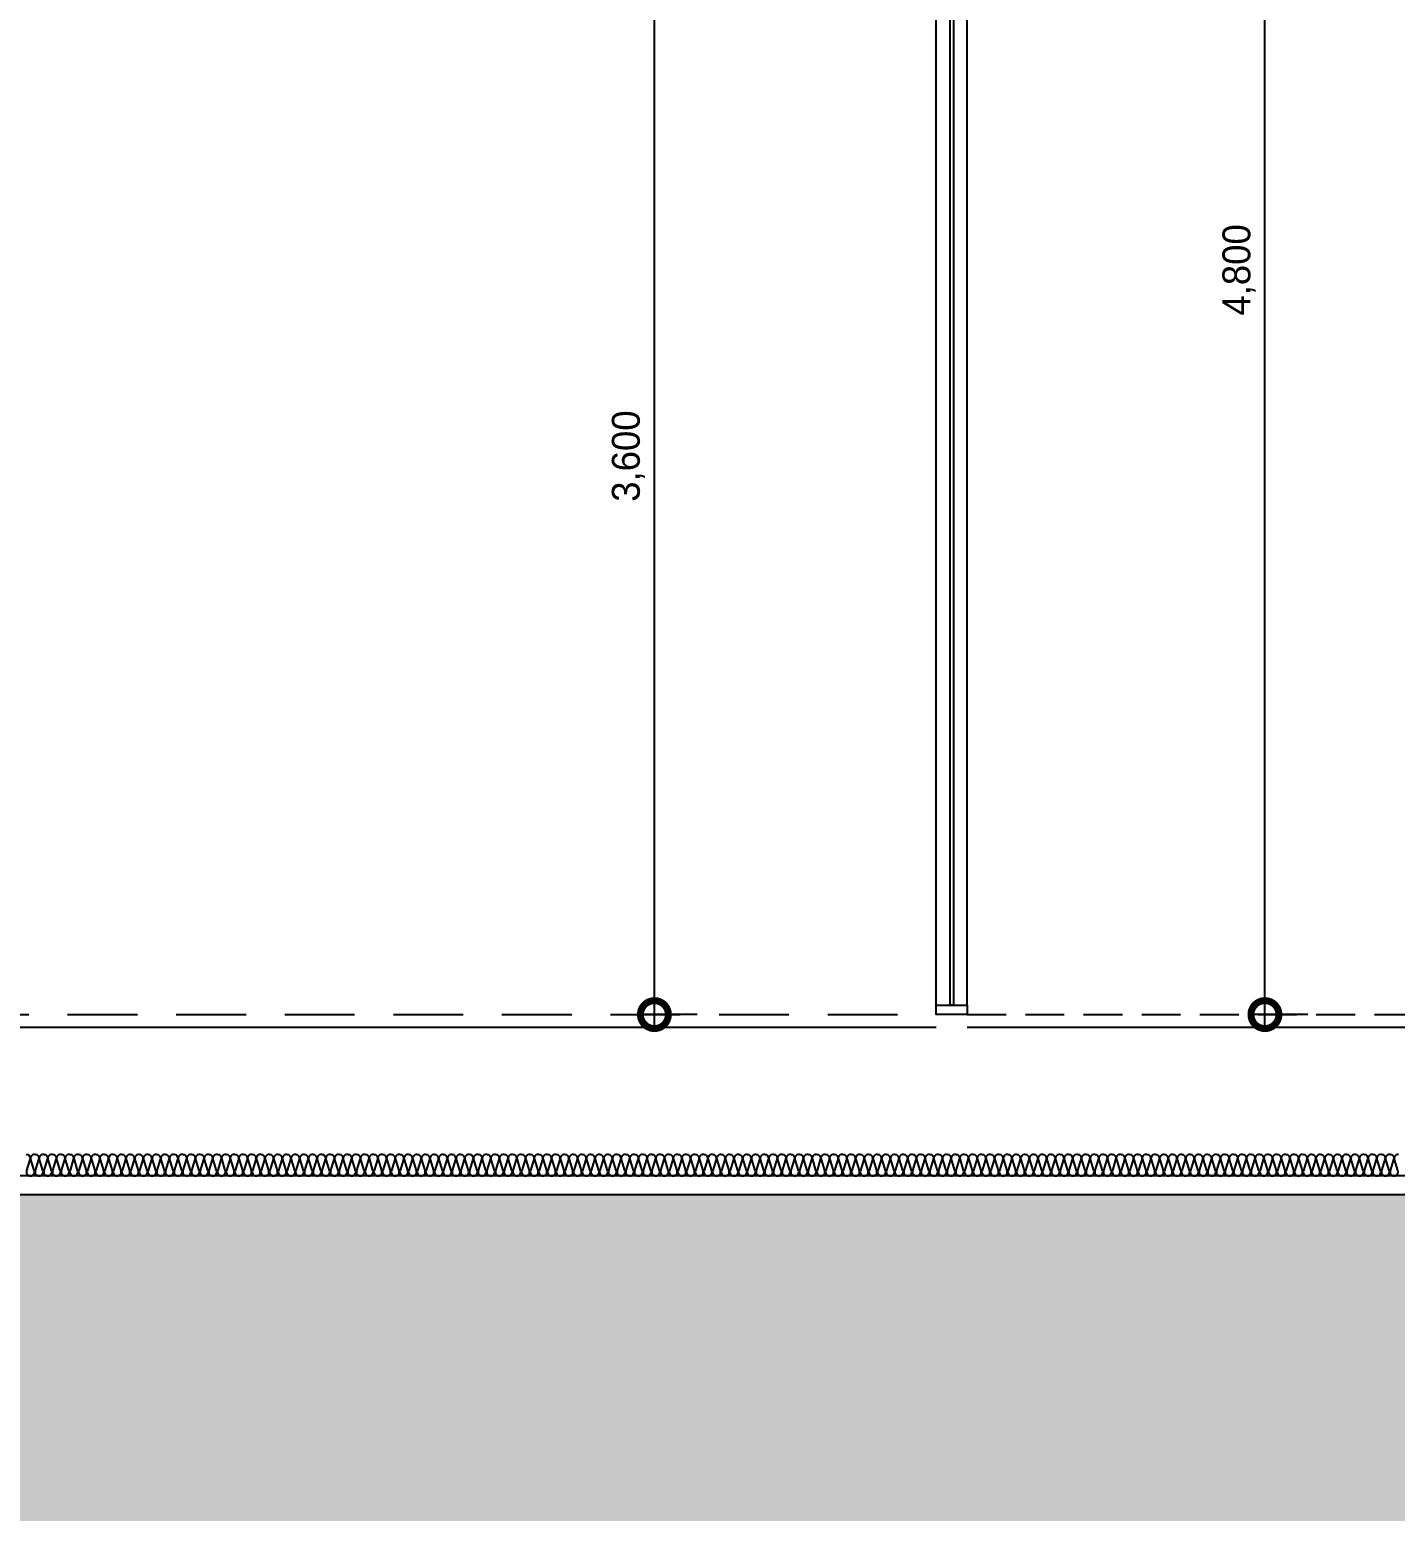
# Model space of a CAD drawing. Header units: millimetres. Extents: x 17311 to 801382, y -242618 to -104888.
# Drawn here: x 130773 to 135175, y -227259 to -222484 of the extents above; entities that cross this region are included whole.
import ezdxf

# ---------------------------------------------------------------- set-up
doc = ezdxf.new("R2010")
doc.units = ezdxf.units.MM
doc.header["$LTSCALE"] = 250
for name, pattern in [('HID', [2.8, 1.8, -1]), ('HIDDEN', [9.525, 6.35, -3.175]), ('HIDDENX2', [0.75, 0.5, -0.25])]:
    doc.linetypes.add(name, pattern=pattern)
doc.layers.get('Defpoints').update_dxf_attribs({"color": 151})
for name, color, linetype in [('A-FIN', 6, 'Continuous'), ('A-FIN-8', 8, 'Continuous'), ('A-버림CONC', 4, 'Continuous'), ('I-F-DOOR', 6, 'Continuous'), ('i-f-door-frame', 4, 'Continuous'), ('ISL', 251, 'Continuous'), ('인테리어', 7, 'HIDDEN'), ('지반', 254, 'Continuous')]:
    doc.layers.add(name, color=color, linetype=linetype)
doc.layers.add('CK', color=221, linetype='Continuous', plot=False)
doc.styles.add('Gdim', font='')
doc.styles.get('Gdim').set_extended_font_data('Dotum')
doc.dimstyles.new('Gdim50', dxfattribs={"dimscale": 30, "dimtxt": 3, "dimasz": 6, "dimexe": 1.5, "dimexo": 2, "dimgap": 1, "dimtad": 1, "dimdec": 0, "dimzin": 0, "dimdsep": 46, "dimlunit": 6, "dimtxsty": 'Gdim', "dimblk": 'DOTSMALL', "dimcen": 1.5, "dimdle": 1.5, "dimclrd": 256, "dimclre": 256, "dimclrt": 256, "dimazin": 0, "dimtfac": 1, "dimtdec": 0, "dimtix": 1, "dimtmove": 2, "dimatfit": 3, "dimldrblk": 'DOTSMALL', "dimfxl": 1.5, "dimtolj": 1, "dimtzin": 0, "dimlwd": -1, "dimlwe": -1, "dimarcsym": 1})

# ---------------------------------------------------------------- blocks, each defined once
blk = doc.blocks.new('_DotSmall')
at = {"color": 0, "linetype": 'ByBlock', "const_width": 0.5}
blk.add_lwpolyline([(-0.0625, 0, 1), (0.0625, 0, 1)], format="xyb", close=True, dxfattribs=at)
blk = doc.blocks.new('*D51')
at = {"layer": 'CK', "transparency": 16777216}
for p, q in [((132786.7, -225703.4), (132786.7, -222013.4)), ((132925, -222058.4), (132741.7, -222058.4)), ((132925, -225658.4), (132741.7, -225658.4))]:
    blk.add_line(p, q, dxfattribs=at)
at = {"layer": 'Defpoints', "color": 0, "transparency": 16777216}
for p in [(132786.7, -222058.4), (132985, -222058.4), (132985, -225658.4)]:
    blk.add_point(p, dxfattribs=at)
at = {"layer": 'CK', "transparency": 16777216, "xscale": 180, "yscale": 180, "zscale": 180}
for p, rotation in [((132786.7, -222058.4), 90), ((132786.7, -225658.4), 270)]:
    blk.add_blockref('_DotSmall', p, dxfattribs=dict(at, rotation=rotation))
at = {"layer": 'CK', "transparency": 16777216, "insert": (132703, -223858.4), "char_height": 90, "attachment_point": 5, "rotation": 90, "style": 'Gdim'}
blk.add_mtext('\\A1;3,600', dxfattribs=at)
blk = doc.blocks.new('*D52')
at = {"layer": 'CK', "transparency": 16777216}
for p, q in [((134754.8, -225703.4), (134754.8, -220813.4)), ((134893.1, -220858.4), (134709.8, -220858.4)), ((134893.1, -225658.4), (134709.8, -225658.4))]:
    blk.add_line(p, q, dxfattribs=at)
at = {"layer": 'Defpoints', "color": 0, "transparency": 16777216}
for p in [(134754.8, -220858.4), (134953.1, -220858.4), (134953.1, -225658.4)]:
    blk.add_point(p, dxfattribs=at)
at = {"layer": 'CK', "transparency": 16777216, "xscale": 180, "yscale": 180, "zscale": 180}
for p, rotation in [((134754.8, -220858.4), 90), ((134754.8, -225658.4), 270)]:
    blk.add_blockref('_DotSmall', p, dxfattribs=dict(at, rotation=rotation))
at = {"layer": 'CK', "transparency": 16777216, "insert": (134671.1, -223258.4), "char_height": 90, "attachment_point": 5, "rotation": 90, "style": 'Gdim'}
blk.add_mtext('\\A1;4,800', dxfattribs=at)

msp = doc.modelspace()

# ---------------------------------------------------------------- hatches: boundary and pattern name
at = {"layer": '지반'}
h = msp.add_hatch(dxfattribs=at)
h.set_pattern_fill('EARTH', color=251, scale=70, angle=45)
h.paths.add_polyline_path([(19867.6, -225858.4), (19867.6, -231658.4), (170632.4, -231658.4), (170632.4, -225896), (163495.3, -225758.4), (163495.3, -226258.4), (163595.3, -226258.4), (163595.3, -226318.4), (162015.3, -226318.4), (162015.3, -227028.4), (162115.3, -227028.4), (162115.3, -227088.4), (157775.3, -227088.4), (157775.3, -227028.4), (157875.3, -227028.4), (157875.3, -226238.4), (149735.3, -226238.4), (149665.3, -226168.4), (136125.3, -226168.4), (136055.3, -226238.4), (128115.3, -226238.4), (128115.3, -226878.4), (128215.3, -226878.4), (128215.3, -226938.4), (126375.3, -226938.4), (126375.3, -226878.4), (126475.3, -226878.4), (126475.3, -226238.4), (126045.3, -226238.4), (126045.3, -226178.4), (126145.3, -226178.4), (126145.3, -225758.4), (27395.3, -225758.4), (27395.3, -225858.4)])

# ---------------------------------------------------------------- linework, layer by layer
at = {"layer": 'A-FIN', "linetype": 'HIDDENX2'}
msp.add_line((133795.4, -225658.4), (138038.2, -225658.4), dxfattribs=at)
at = {"layer": 'A-FIN-8'}
for p, q in [((126341.6, -225698.4), (133695.4, -225698.4)), ((133795.4, -225698.4), (138054.8, -225698.4))]:
    msp.add_line(p, q, dxfattribs=at)
at = {"layer": 'A-버림CONC', "elevation": 0}
msp.add_lwpolyline([(128115.3, -226238.4), (136055.3, -226238.4)], dxfattribs=at)
at = {"layer": 'I-F-DOOR', "color": 4, "elevation": 0}
msp.add_lwpolyline([(133740.4, -222088.4), (133750.4, -222088.4), (133750.4, -225628.4), (133740.4, -225628.4)], close=True, dxfattribs=at)
at = {"layer": 'i-f-door-frame', "color": 5, "elevation": 0}
for points in [[(133695.4, -225628.4), (133695.4, -222088.4)], [(133795.4, -225628.4), (133795.4, -222088.4)]]:
    msp.add_lwpolyline(points, dxfattribs=at)
at = {"layer": 'i-f-door-frame', "color": 4, "elevation": 0}
msp.add_lwpolyline([(133795.4, -225628.4), (133795.4, -225658.4), (133695.4, -225658.4), (133695.4, -225628.4)], close=True, dxfattribs=at)
at = {"layer": 'ISL', "elevation": 0}
msp.add_lwpolyline([(135995.3, -226108.4), (135995.3, -226178.4), (128045.3, -226178.4)], dxfattribs=at)
msp.add_lwpolyline([(130761.3, -226108.4, -0.509267), (130773.6, -226125.4), (130762.9, -226161.4, 1.372593), (130787.6, -226161.4), (130776.9, -226125.4, -0.509267), (130789.3, -226108.4, -0.509267), (130801.6, -226125.4), (130790.9, -226161.4, 1.372593), (130815.6, -226161.4), (130804.9, -226125.4, -0.509267), (130817.3, -226108.4, -0.509267), (130829.6, -226125.4), (130818.9, -226161.4, 1.372593), (130843.6, -226161.4), (130832.9, -226125.4, -0.509267), (130845.3, -226108.4, -0.509267), (130857.6, -226125.4), (130846.9, -226161.4, 1.372593), (130871.6, -226161.4), (130860.9, -226125.4, -0.509267), (130873.3, -226108.4, -0.509267), (130885.6, -226125.4), (130874.9, -226161.4, 1.372593), (130899.6, -226161.4), (130888.9, -226125.4, -0.509267), (130901.3, -226108.4, -0.509267), (130913.6, -226125.4), (130902.9, -226161.4, 1.372593), (130927.6, -226161.4), (130916.9, -226125.4, -0.509267), (130929.3, -226108.4, -0.509267), (130941.6, -226125.4), (130930.9, -226161.4, 1.372593), (130955.6, -226161.4), (130944.9, -226125.4, -0.509267), (130957.3, -226108.4, -0.509267), (130969.6, -226125.4), (130958.9, -226161.4, 1.372593), (130983.6, -226161.4), (130972.9, -226125.4, -0.509267), (130985.3, -226108.4, -0.509267), (130997.6, -226125.4), (130986.9, -226161.4, 1.372593), (131011.6, -226161.4), (131000.9, -226125.4, -0.509267), (131013.3, -226108.4, -0.509267), (131025.6, -226125.4), (131014.9, -226161.4, 1.372593), (131039.6, -226161.4), (131028.9, -226125.4, -0.509267), (131041.3, -226108.4, -0.509267), (131053.6, -226125.4), (131042.9, -226161.4, 1.372593), (131067.6, -226161.4), (131056.9, -226125.4, -0.509267), (131069.3, -226108.4, -0.509267), (131081.6, -226125.4), (131070.9, -226161.4, 1.372593), (131095.6, -226161.4), (131084.9, -226125.4, -0.509267), (131097.3, -226108.4, -0.509267), (131109.6, -226125.4), (131098.9, -226161.4, 1.372593), (131123.6, -226161.4), (131112.9, -226125.4, -0.509267), (131125.3, -226108.4, -0.509267), (131137.6, -226125.4), (131126.9, -226161.4, 1.372593), (131151.6, -226161.4), (131140.9, -226125.4, -0.509267), (131153.3, -226108.4, -0.509267), (131165.6, -226125.4), (131154.9, -226161.4, 1.372593), (131179.6, -226161.4), (131168.9, -226125.4, -0.509267), (131181.3, -226108.4, -0.509267), (131193.6, -226125.4), (131182.9, -226161.4, 1.372593), (131207.6, -226161.4), (131196.9, -226125.4, -0.509267), (131209.3, -226108.4, -0.509267), (131221.6, -226125.4), (131210.9, -226161.4, 1.372593), (131235.6, -226161.4), (131224.9, -226125.4, -0.509267), (131237.3, -226108.4, -0.509267), (131249.6, -226125.4), (131238.9, -226161.4, 1.372593), (131263.6, -226161.4), (131252.9, -226125.4, -0.509267), (131265.3, -226108.4, -0.509267), (131277.6, -226125.4), (131266.9, -226161.4, 1.372593), (131291.6, -226161.4), (131280.9, -226125.4, -0.509267), (131293.3, -226108.4, -0.509267), (131305.6, -226125.4), (131294.9, -226161.4, 1.372593), (131319.6, -226161.4), (131308.9, -226125.4, -0.509267), (131321.3, -226108.4, -0.509267), (131333.6, -226125.4), (131322.9, -226161.4, 1.372593), (131347.6, -226161.4), (131336.9, -226125.4, -0.509267), (131349.3, -226108.4, -0.509267), (131361.6, -226125.4), (131350.9, -226161.4, 1.372593), (131375.6, -226161.4), (131364.9, -226125.4, -0.509267), (131377.3, -226108.4, -0.509267), (131389.6, -226125.4), (131378.9, -226161.4, 1.372593), (131403.6, -226161.4), (131392.9, -226125.4, -0.509267), (131405.3, -226108.4, -0.509267), (131417.6, -226125.4), (131406.9, -226161.4, 1.372593), (131431.6, -226161.4), (131420.9, -226125.4, -0.509267), (131433.3, -226108.4, -0.509267), (131445.6, -226125.4), (131434.9, -226161.4, 1.372593), (131459.6, -226161.4), (131448.9, -226125.4, -0.509267), (131461.3, -226108.4, -0.509267), (131473.6, -226125.4), (131462.9, -226161.4, 1.372593), (131487.6, -226161.4), (131476.9, -226125.4, -0.509267), (131489.3, -226108.4, -0.509267), (131501.6, -226125.4), (131490.9, -226161.4, 1.372593), (131515.6, -226161.4), (131504.9, -226125.4, -0.509267), (131517.3, -226108.4, -0.509267), (131529.6, -226125.4), (131518.9, -226161.4, 1.372593), (131543.6, -226161.4), (131532.9, -226125.4, -0.509267), (131545.3, -226108.4, -0.509267), (131557.6, -226125.4), (131546.9, -226161.4, 1.372593), (131571.6, -226161.4), (131560.9, -226125.4, -0.509267), (131573.3, -226108.4, -0.509267), (131585.6, -226125.4), (131574.9, -226161.4, 1.372593), (131599.6, -226161.4), (131588.9, -226125.4, -0.509267), (131601.3, -226108.4, -0.509267), (131613.6, -226125.4), (131602.9, -226161.4, 1.372593), (131627.6, -226161.4), (131616.9, -226125.4, -0.509267), (131629.3, -226108.4, -0.509267), (131641.6, -226125.4), (131630.9, -226161.4, 1.372593), (131655.6, -226161.4), (131644.9, -226125.4, -0.509267), (131657.3, -226108.4, -0.509267), (131669.6, -226125.4), (131658.9, -226161.4, 1.372593), (131683.6, -226161.4), (131672.9, -226125.4, -0.509267), (131685.3, -226108.4, -0.509267), (131697.6, -226125.4), (131686.9, -226161.4, 1.372593), (131711.6, -226161.4), (131700.9, -226125.4, -0.509267), (131713.3, -226108.4, -0.509267), (131725.6, -226125.4), (131714.9, -226161.4, 1.372593), (131739.6, -226161.4), (131728.9, -226125.4, -0.509267), (131741.3, -226108.4, -0.509267), (131753.6, -226125.4), (131742.9, -226161.4, 1.372593), (131767.6, -226161.4), (131756.9, -226125.4, -0.509267), (131769.3, -226108.4, -0.509267), (131781.6, -226125.4), (131770.9, -226161.4, 1.372593), (131795.6, -226161.4), (131784.9, -226125.4, -0.509267), (131797.3, -226108.4, -0.509267), (131809.6, -226125.4), (131798.9, -226161.4, 1.372593), (131823.6, -226161.4), (131812.9, -226125.4, -0.509267), (131825.3, -226108.4, -0.509267), (131837.6, -226125.4), (131826.9, -226161.4, 1.372593), (131851.6, -226161.4), (131840.9, -226125.4, -0.509267), (131853.3, -226108.4, -0.509267), (131865.6, -226125.4), (131854.9, -226161.4, 1.372593), (131879.6, -226161.4), (131868.9, -226125.4, -0.509267), (131881.3, -226108.4, -0.509267), (131893.6, -226125.4), (131882.9, -226161.4, 1.372593), (131907.6, -226161.4), (131896.9, -226125.4, -0.509267), (131909.3, -226108.4, -0.509267), (131921.6, -226125.4), (131910.9, -226161.4, 1.372593), (131935.6, -226161.4), (131924.9, -226125.4, -0.509267), (131937.3, -226108.4, -0.509267), (131949.6, -226125.4), (131938.9, -226161.4, 1.372593), (131963.6, -226161.4), (131952.9, -226125.4, -0.509267), (131965.3, -226108.4, -0.509267), (131977.6, -226125.4), (131966.9, -226161.4, 1.372593), (131991.6, -226161.4), (131980.9, -226125.4, -0.509267), (131993.3, -226108.4, -0.509267), (132005.6, -226125.4), (131994.9, -226161.4, 1.372593), (132019.6, -226161.4), (132008.9, -226125.4, -0.509267), (132021.3, -226108.4, -0.509267), (132033.6, -226125.4), (132022.9, -226161.4, 1.372593), (132047.6, -226161.4), (132036.9, -226125.4, -0.509267), (132049.3, -226108.4, -0.509267), (132061.6, -226125.4), (132050.9, -226161.4, 1.372593), (132075.6, -226161.4), (132064.9, -226125.4, -0.509267), (132077.3, -226108.4, -0.509267), (132089.6, -226125.4), (132078.9, -226161.4, 1.372593), (132103.6, -226161.4), (132092.9, -226125.4, -0.509267), (132105.3, -226108.4, -0.509267), (132117.6, -226125.4), (132106.9, -226161.4, 1.372593), (132131.6, -226161.4), (132120.9, -226125.4, -0.509267), (132133.3, -226108.4, -0.509267), (132145.6, -226125.4), (132134.9, -226161.4, 1.372593), (132159.6, -226161.4), (132148.9, -226125.4, -0.509267), (132161.3, -226108.4, -0.509267), (132173.6, -226125.4), (132162.9, -226161.4, 1.372593), (132187.6, -226161.4), (132176.9, -226125.4, -0.509267), (132189.3, -226108.4, -0.509267), (132201.6, -226125.4), (132190.9, -226161.4, 1.372593), (132215.6, -226161.4), (132204.9, -226125.4, -0.509267), (132217.3, -226108.4, -0.509267), (132229.6, -226125.4), (132218.9, -226161.4, 1.372593), (132243.6, -226161.4), (132232.9, -226125.4, -0.509267), (132245.3, -226108.4, -0.509267), (132257.6, -226125.4), (132246.9, -226161.4, 1.372593), (132271.6, -226161.4), (132260.9, -226125.4, -0.509267), (132273.3, -226108.4, -0.509267), (132285.6, -226125.4), (132274.9, -226161.4, 1.372593), (132299.6, -226161.4), (132288.9, -226125.4, -0.509267), (132301.3, -226108.4, -0.509267), (132313.6, -226125.4), (132302.9, -226161.4, 1.372593), (132327.6, -226161.4), (132316.9, -226125.4, -0.509267), (132329.3, -226108.4, -0.509267), (132341.6, -226125.4), (132330.9, -226161.4, 1.372593), (132355.6, -226161.4), (132344.9, -226125.4, -0.509267), (132357.3, -226108.4, -0.509267), (132369.6, -226125.4), (132358.9, -226161.4, 1.372593), (132383.6, -226161.4), (132372.9, -226125.4, -0.509267), (132385.3, -226108.4, -0.509267), (132397.6, -226125.4), (132386.9, -226161.4, 1.372593), (132411.6, -226161.4), (132400.9, -226125.4, -0.509267), (132413.3, -226108.4, -0.509267), (132425.6, -226125.4), (132414.9, -226161.4, 1.372593), (132439.6, -226161.4), (132428.9, -226125.4, -0.509267), (132441.3, -226108.4, -0.509267), (132453.6, -226125.4), (132442.9, -226161.4, 1.372593), (132467.6, -226161.4), (132456.9, -226125.4, -0.509267), (132469.3, -226108.4, -0.509267), (132481.6, -226125.4), (132470.9, -226161.4, 1.372593), (132495.6, -226161.4), (132484.9, -226125.4, -0.509267), (132497.3, -226108.4, -0.509267), (132509.6, -226125.4), (132498.9, -226161.4, 1.372593), (132523.6, -226161.4), (132512.9, -226125.4, -0.509267), (132525.3, -226108.4, -0.509267), (132537.6, -226125.4), (132526.9, -226161.4, 1.372593), (132551.6, -226161.4), (132540.9, -226125.4, -0.509267), (132553.3, -226108.4, -0.509267), (132565.6, -226125.4), (132554.9, -226161.4, 1.372593), (132579.6, -226161.4), (132568.9, -226125.4, -0.509267), (132581.3, -226108.4, -0.509267), (132593.6, -226125.4), (132582.9, -226161.4, 1.372593), (132607.6, -226161.4), (132596.9, -226125.4, -0.509267), (132609.3, -226108.4, -0.509267), (132621.6, -226125.4), (132610.9, -226161.4, 1.372593), (132635.6, -226161.4), (132624.9, -226125.4, -0.509267), (132637.3, -226108.4, -0.509267), (132649.6, -226125.4), (132638.9, -226161.4, 1.372593), (132663.6, -226161.4), (132652.9, -226125.4, -0.509267), (132665.3, -226108.4, -0.509267), (132677.6, -226125.4), (132666.9, -226161.4, 1.372593), (132691.6, -226161.4), (132680.9, -226125.4, -0.509267), (132693.3, -226108.4, -0.509267), (132705.6, -226125.4), (132694.9, -226161.4, 1.372593), (132719.6, -226161.4), (132708.9, -226125.4, -0.509267), (132721.3, -226108.4, -0.509267), (132733.6, -226125.4), (132722.9, -226161.4, 1.372593), (132747.6, -226161.4), (132736.9, -226125.4, -0.509267), (132749.3, -226108.4, -0.509267), (132761.6, -226125.4), (132750.9, -226161.4, 1.372593), (132775.6, -226161.4), (132764.9, -226125.4, -0.509267), (132777.3, -226108.4, -0.509267), (132789.6, -226125.4), (132778.9, -226161.4, 1.372593), (132803.6, -226161.4), (132792.9, -226125.4, -0.509267), (132805.3, -226108.4, -0.509267), (132817.6, -226125.4), (132806.9, -226161.4, 1.372593), (132831.6, -226161.4), (132820.9, -226125.4, -0.509267), (132833.3, -226108.4, -0.509267), (132845.6, -226125.4), (132834.9, -226161.4, 1.372593), (132859.6, -226161.4), (132848.9, -226125.4, -0.509267), (132861.3, -226108.4, -0.509267), (132873.6, -226125.4), (132862.9, -226161.4, 1.372593), (132887.6, -226161.4), (132876.9, -226125.4, -0.509267), (132889.3, -226108.4, -0.509267), (132901.6, -226125.4), (132890.9, -226161.4, 1.372593), (132915.6, -226161.4), (132904.9, -226125.4, -0.509267), (132917.3, -226108.4, -0.509267), (132929.6, -226125.4), (132918.9, -226161.4, 1.372593), (132943.6, -226161.4), (132932.9, -226125.4, -0.509267), (132945.3, -226108.4, -0.509267), (132957.6, -226125.4), (132946.9, -226161.4, 1.372593), (132971.6, -226161.4), (132960.9, -226125.4, -0.509267), (132973.3, -226108.4, -0.509267), (132985.6, -226125.4), (132974.9, -226161.4, 1.372593), (132999.6, -226161.4), (132988.9, -226125.4, -0.509267), (133001.3, -226108.4, -0.509267), (133013.6, -226125.4), (133002.9, -226161.4, 1.372593), (133027.6, -226161.4), (133016.9, -226125.4, -0.509267), (133029.3, -226108.4, -0.509267), (133041.6, -226125.4), (133030.9, -226161.4, 1.372593), (133055.6, -226161.4), (133044.9, -226125.4, -0.509267), (133057.3, -226108.4, -0.509267), (133069.6, -226125.4), (133058.9, -226161.4, 1.372593), (133083.6, -226161.4), (133072.9, -226125.4, -0.509267), (133085.3, -226108.4, -0.509267), (133097.6, -226125.4), (133086.9, -226161.4, 1.372593), (133111.6, -226161.4), (133100.9, -226125.4, -0.509267), (133113.3, -226108.4, -0.509267), (133125.6, -226125.4), (133114.9, -226161.4, 1.372593), (133139.6, -226161.4), (133128.9, -226125.4, -0.509267), (133141.3, -226108.4, -0.509267), (133153.6, -226125.4), (133142.9, -226161.4, 1.372593), (133167.6, -226161.4), (133156.9, -226125.4, -0.509267), (133169.3, -226108.4, -0.509267), (133181.6, -226125.4), (133170.9, -226161.4, 1.372593), (133195.6, -226161.4), (133184.9, -226125.4, -0.509267), (133197.3, -226108.4, -0.509267), (133209.6, -226125.4), (133198.9, -226161.4, 1.372593), (133223.6, -226161.4), (133212.9, -226125.4, -0.509267), (133225.3, -226108.4, -0.509267), (133237.6, -226125.4), (133226.9, -226161.4, 1.372593), (133251.6, -226161.4), (133240.9, -226125.4, -0.509267), (133253.3, -226108.4, -0.509267), (133265.6, -226125.4), (133254.9, -226161.4, 1.372593), (133279.6, -226161.4), (133268.9, -226125.4, -0.509267), (133281.3, -226108.4, -0.509267), (133293.6, -226125.4), (133282.9, -226161.4, 1.372593), (133307.6, -226161.4), (133296.9, -226125.4, -0.509267), (133309.3, -226108.4, -0.509267), (133321.6, -226125.4), (133310.9, -226161.4, 1.372593), (133335.6, -226161.4), (133324.9, -226125.4, -0.509267), (133337.3, -226108.4, -0.509267), (133349.6, -226125.4), (133338.9, -226161.4, 1.372593), (133363.6, -226161.4), (133352.9, -226125.4, -0.509267), (133365.3, -226108.4, -0.509267), (133377.6, -226125.4), (133366.9, -226161.4, 1.372593), (133391.6, -226161.4), (133380.9, -226125.4, -0.509267), (133393.3, -226108.4, -0.509267), (133405.6, -226125.4), (133394.9, -226161.4, 1.372593), (133419.6, -226161.4), (133408.9, -226125.4, -0.509267), (133421.3, -226108.4, -0.509267), (133433.6, -226125.4), (133422.9, -226161.4, 1.372593), (133447.6, -226161.4), (133436.9, -226125.4, -0.509267), (133449.3, -226108.4, -0.509267), (133461.6, -226125.4), (133450.9, -226161.4, 1.372593), (133475.6, -226161.4), (133464.9, -226125.4, -0.509267), (133477.3, -226108.4, -0.509267), (133489.6, -226125.4), (133478.9, -226161.4, 1.372593), (133503.6, -226161.4), (133492.9, -226125.4, -0.509267), (133505.3, -226108.4, -0.509267), (133517.6, -226125.4), (133506.9, -226161.4, 1.372593), (133531.6, -226161.4), (133520.9, -226125.4, -0.509267), (133533.3, -226108.4, -0.509267), (133545.6, -226125.4), (133534.9, -226161.4, 1.372593), (133559.6, -226161.4), (133548.9, -226125.4, -0.509267), (133561.3, -226108.4, -0.509267), (133573.6, -226125.4), (133562.9, -226161.4, 1.372593), (133587.6, -226161.4), (133576.9, -226125.4, -0.509267), (133589.3, -226108.4, -0.509267), (133601.6, -226125.4), (133590.9, -226161.4, 1.372593), (133615.6, -226161.4), (133604.9, -226125.4, -0.509267), (133617.3, -226108.4, -0.509267), (133629.6, -226125.4), (133618.9, -226161.4, 1.372593), (133643.6, -226161.4), (133632.9, -226125.4, -0.509267), (133645.3, -226108.4, -0.509267), (133657.6, -226125.4), (133646.9, -226161.4, 1.372593), (133671.6, -226161.4), (133660.9, -226125.4, -0.509267), (133673.3, -226108.4, -0.509267), (133685.6, -226125.4), (133674.9, -226161.4, 1.372593), (133699.6, -226161.4), (133688.9, -226125.4, -0.509267), (133701.3, -226108.4, -0.509267), (133713.6, -226125.4), (133702.9, -226161.4, 1.372593), (133727.6, -226161.4), (133716.9, -226125.4, -0.509267), (133729.3, -226108.4, -0.509267), (133741.6, -226125.4), (133730.9, -226161.4, 1.372593), (133755.6, -226161.4), (133744.9, -226125.4, -0.509267), (133757.3, -226108.4, -0.509267), (133769.6, -226125.4), (133758.9, -226161.4, 1.372593), (133783.6, -226161.4), (133772.9, -226125.4, -0.509267), (133785.3, -226108.4, -0.509267), (133797.6, -226125.4), (133786.9, -226161.4, 1.372593), (133811.6, -226161.4), (133800.9, -226125.4, -0.509267), (133813.3, -226108.4, -0.509267), (133825.6, -226125.4), (133814.9, -226161.4, 1.372593), (133839.6, -226161.4), (133828.9, -226125.4, -0.509267), (133841.3, -226108.4, -0.509267), (133853.6, -226125.4), (133842.9, -226161.4, 1.372593), (133867.6, -226161.4), (133856.9, -226125.4, -0.509267), (133869.3, -226108.4, -0.509267), (133881.6, -226125.4), (133870.9, -226161.4, 1.372593), (133895.6, -226161.4), (133884.9, -226125.4, -0.509267), (133897.3, -226108.4, -0.509267), (133909.6, -226125.4), (133898.9, -226161.4, 1.372593), (133923.6, -226161.4), (133912.9, -226125.4, -0.509267), (133925.3, -226108.4, -0.509267), (133937.6, -226125.4), (133926.9, -226161.4, 1.372593), (133951.6, -226161.4), (133940.9, -226125.4, -0.509267), (133953.3, -226108.4, -0.509267), (133965.6, -226125.4), (133954.9, -226161.4, 1.372593), (133979.6, -226161.4), (133968.9, -226125.4, -0.509267), (133981.3, -226108.4, -0.509267), (133993.6, -226125.4), (133982.9, -226161.4, 1.372593), (134007.6, -226161.4), (133996.9, -226125.4, -0.509267), (134009.3, -226108.4, -0.509267), (134021.6, -226125.4), (134010.9, -226161.4, 1.372593), (134035.6, -226161.4), (134024.9, -226125.4, -0.509267), (134037.3, -226108.4, -0.509267), (134049.6, -226125.4), (134038.9, -226161.4, 1.372593), (134063.6, -226161.4), (134052.9, -226125.4, -0.509267), (134065.3, -226108.4, -0.509267), (134077.6, -226125.4), (134066.9, -226161.4, 1.372593), (134091.6, -226161.4), (134080.9, -226125.4, -0.509267), (134093.3, -226108.4, -0.509267), (134105.6, -226125.4), (134094.9, -226161.4, 1.372593), (134119.6, -226161.4), (134108.9, -226125.4, -0.509267), (134121.3, -226108.4, -0.509267), (134133.6, -226125.4), (134122.9, -226161.4, 1.372593), (134147.6, -226161.4), (134136.9, -226125.4, -0.509267), (134149.3, -226108.4, -0.509267), (134161.6, -226125.4), (134150.9, -226161.4, 1.372593), (134175.6, -226161.4), (134164.9, -226125.4, -0.509267), (134177.3, -226108.4, -0.509267), (134189.6, -226125.4), (134178.9, -226161.4, 1.372593), (134203.6, -226161.4), (134192.9, -226125.4, -0.509267), (134205.3, -226108.4, -0.509267), (134217.6, -226125.4), (134206.9, -226161.4, 1.372593), (134231.6, -226161.4), (134220.9, -226125.4, -0.509267), (134233.3, -226108.4, -0.509267), (134245.6, -226125.4), (134234.9, -226161.4, 1.372593), (134259.6, -226161.4), (134248.9, -226125.4, -0.509267), (134261.3, -226108.4, -0.509267), (134273.6, -226125.4), (134262.9, -226161.4, 1.372593), (134287.6, -226161.4), (134276.9, -226125.4, -0.509267), (134289.3, -226108.4, -0.509267), (134301.6, -226125.4), (134290.9, -226161.4, 1.372593), (134315.6, -226161.4), (134304.9, -226125.4, -0.509267), (134317.3, -226108.4, -0.509267), (134329.6, -226125.4), (134318.9, -226161.4, 1.372593), (134343.6, -226161.4), (134332.9, -226125.4, -0.509267), (134345.3, -226108.4, -0.509267), (134357.6, -226125.4), (134346.9, -226161.4, 1.372593), (134371.6, -226161.4), (134360.9, -226125.4, -0.509267), (134373.3, -226108.4, -0.509267), (134385.6, -226125.4), (134374.9, -226161.4, 1.372593), (134399.6, -226161.4), (134388.9, -226125.4, -0.509267), (134401.3, -226108.4, -0.509267), (134413.6, -226125.4), (134402.9, -226161.4, 1.372593), (134427.6, -226161.4), (134416.9, -226125.4, -0.509267), (134429.3, -226108.4, -0.509267), (134441.6, -226125.4), (134430.9, -226161.4, 1.372593), (134455.6, -226161.4), (134444.9, -226125.4, -0.509267), (134457.3, -226108.4, -0.509267), (134469.6, -226125.4), (134458.9, -226161.4, 1.372593), (134483.6, -226161.4), (134472.9, -226125.4, -0.509267), (134485.3, -226108.4, -0.509267), (134497.6, -226125.4), (134486.9, -226161.4, 1.372593), (134511.6, -226161.4), (134500.9, -226125.4, -0.509267), (134513.3, -226108.4, -0.509267), (134525.6, -226125.4), (134514.9, -226161.4, 1.372593), (134539.6, -226161.4), (134528.9, -226125.4, -0.509267), (134541.3, -226108.4, -0.509267), (134553.6, -226125.4), (134542.9, -226161.4, 1.372593), (134567.6, -226161.4), (134556.9, -226125.4, -0.509267), (134569.3, -226108.4, -0.509267), (134581.6, -226125.4), (134570.9, -226161.4, 1.372593), (134595.6, -226161.4), (134584.9, -226125.4, -0.509267), (134597.3, -226108.4, -0.509267), (134609.6, -226125.4), (134598.9, -226161.4, 1.372593), (134623.6, -226161.4), (134612.9, -226125.4, -0.509267), (134625.3, -226108.4, -0.509267), (134637.6, -226125.4), (134626.9, -226161.4, 1.372593), (134651.6, -226161.4), (134640.9, -226125.4, -0.509267), (134653.3, -226108.4, -0.509267), (134665.6, -226125.4), (134654.9, -226161.4, 1.372593), (134679.6, -226161.4), (134668.9, -226125.4, -0.509267), (134681.3, -226108.4, -0.509267), (134693.6, -226125.4), (134682.9, -226161.4, 1.372593), (134707.6, -226161.4), (134696.9, -226125.4, -0.509267), (134709.3, -226108.4, -0.509267), (134721.6, -226125.4), (134710.9, -226161.4, 1.372593), (134735.6, -226161.4), (134724.9, -226125.4, -0.509267), (134737.3, -226108.4, -0.509267), (134749.6, -226125.4), (134738.9, -226161.4, 1.372593), (134763.6, -226161.4), (134752.9, -226125.4, -0.509267), (134765.3, -226108.4, -0.509267), (134777.6, -226125.4), (134766.9, -226161.4, 1.372593), (134791.6, -226161.4), (134780.9, -226125.4, -0.509267), (134793.3, -226108.4, -0.509267), (134805.6, -226125.4), (134794.9, -226161.4, 1.372593), (134819.6, -226161.4), (134808.9, -226125.4, -0.509267), (134821.3, -226108.4, -0.509267), (134833.6, -226125.4), (134822.9, -226161.4, 1.372593), (134847.6, -226161.4), (134836.9, -226125.4, -0.509267), (134849.3, -226108.4, -0.509267), (134861.6, -226125.4), (134850.9, -226161.4, 1.372593), (134875.6, -226161.4), (134864.9, -226125.4, -0.509267), (134877.3, -226108.4, -0.509267), (134889.6, -226125.4), (134878.9, -226161.4, 1.372593), (134903.6, -226161.4), (134892.9, -226125.4, -0.509267), (134905.3, -226108.4, -0.509267), (134917.6, -226125.4), (134906.9, -226161.4, 1.372593), (134931.6, -226161.4), (134920.9, -226125.4, -0.509267), (134933.3, -226108.4, -0.509267), (134945.6, -226125.4), (134934.9, -226161.4, 1.372593), (134959.6, -226161.4), (134948.9, -226125.4, -0.509267), (134961.3, -226108.4, -0.509267), (134973.6, -226125.4), (134962.9, -226161.4, 1.372593), (134987.6, -226161.4), (134976.9, -226125.4, -0.509267), (134989.3, -226108.4, -0.509267), (135001.6, -226125.4), (134990.9, -226161.4, 1.372593), (135015.6, -226161.4), (135004.9, -226125.4, -0.509267), (135017.3, -226108.4, -0.509267), (135029.6, -226125.4), (135018.9, -226161.4, 1.372593), (135043.6, -226161.4), (135032.9, -226125.4, -0.509267), (135045.3, -226108.4, -0.509267), (135057.6, -226125.4), (135046.9, -226161.4, 1.372593), (135071.6, -226161.4), (135060.9, -226125.4, -0.509267), (135073.3, -226108.4, -0.509267), (135085.6, -226125.4), (135074.9, -226161.4, 1.372593), (135099.6, -226161.4), (135088.9, -226125.4, -0.509267), (135101.3, -226108.4, -0.509267), (135113.6, -226125.4), (135102.9, -226161.4, 1.372593), (135127.6, -226161.4), (135116.9, -226125.4, -0.509267), (135129.3, -226108.4, -0.509267), (135141.6, -226125.4), (135130.9, -226161.4, 1.372593), (135155.6, -226161.4), (135144.9, -226125.4, -0.509267), (135157.3, -226108.4, -0.509267), (135169.6, -226125.4), (135158.9, -226161.4, 1.372593), (135183.6, -226161.4), (135172.9, -226125.4, -0.509267), (135185.3, -226108.4, -0.509267)], format="xyb", dxfattribs=at)
at = {"layer": '인테리어', "linetype": 'HID', "ltscale": 0.5}
msp.add_line((126345.3, -225658.4), (133695.4, -225658.4), dxfattribs=at)

# ---------------------------------------------------------------- dimensions: what is measured, and where the dimension line sits
at = {"layer": 'CK'}
for base, p1, p2, picture, middle in [((134754.8, -220858.4), (134953.1, -225658.4), (134953.1, -220858.4), '*D52', (134671.1, -223258.4)), ((132786.7, -222058.4), (132985, -225658.4), (132985, -222058.4), '*D51', (132703, -223858.4))]:
    dim = msp.add_linear_dim(base=base, p1=p1, p2=p2, angle=90, dimstyle='Gdim50', dxfattribs=at)
    dim.commit()
    dim.dimension.update_dxf_attribs({"geometry": picture, "text_midpoint": middle})

doc.saveas('drawing.dxf')
